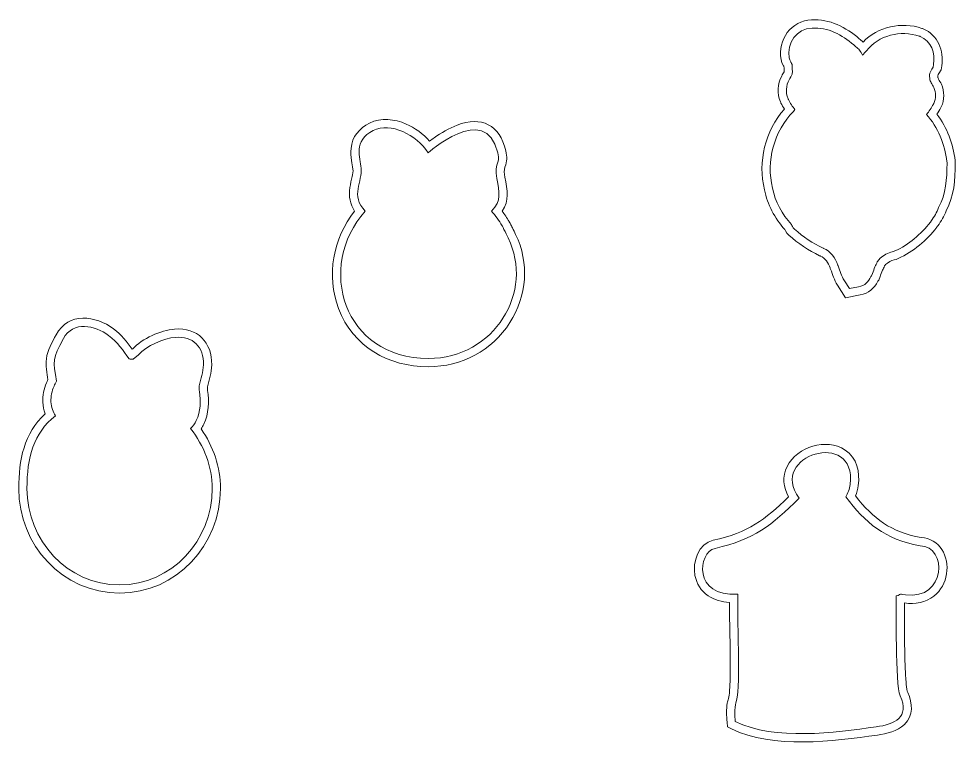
# Model space of a CAD drawing. Header units: millimetres. Extents: x -1956 to 3160, y -604 to 586.
# Drawn here: x 1615.3 to 1956.1, y -366.2 to -100.5 of the extents above; entities that cross this region are included whole.
import ezdxf

# ---------------------------------------------------------------- set-up
doc = ezdxf.new("R2010")
doc.units = ezdxf.units.MM
doc.header["$MEASUREMENT"] = 0
doc.layers.add('Katman 1', color=7, linetype='Continuous')

msp = doc.modelspace()

# ---------------------------------------------------------------- linework, layer by layer
at = {"layer": 'Katman 1', "color": 22, "lineweight": 20}
for points, knots in [([(1952.77, -170.3001), (1952.0992, -172.446), (1950.9788, -173.9969), (1949.7111, -175.8582), (1949.7111, -175.8582), (1949.5472, -176.0988), (1949.5472, -176.0988), (1949.5472, -176.0988), (1949.3664, -176.3268), (1949.3664, -176.3268), (1945.5812, -181.0993), (1940.8988, -185.2384), (1935.2681, -187.6846), (1935.2681, -187.6846), (1934.5709, -187.9874), (1934.5709, -187.9874), (1934.5709, -187.9874), (1933.8292, -188.1535), (1933.8292, -188.1535), (1932.7824, -188.3878), (1931.6275, -189.1685), (1930.7434, -189.8251), (1930.6094, -190.0119), (1930.4797, -190.2024), (1930.3479, -190.391), (1930.1185, -190.9289), (1929.8649, -191.4511), (1929.5697, -191.9555), (1929.3064, -192.7359), (1928.9954, -193.4944), (1928.6975, -194.2635), (1928.6975, -194.2635), (1928.2104, -195.5211), (1928.2104, -195.5211), (1928.2104, -195.5211), (1927.8948, -195.8932), (1927.8948, -195.8932), (1926.5289, -198.5552), (1924.5692, -200.3079), (1921.5066, -200.9241), (1921.5066, -200.9241), (1916.1755, -201.9966), (1916.1755, -201.9966), (1916.1755, -201.9966), (1913.2167, -197.434), (1913.2167, -197.434), (1911.8903, -195.3888), (1911.5884, -193.6756), (1910.6892, -191.5599), (1910.6892, -191.5599), (1910.5837, -191.3116), (1910.5837, -191.3116), (1910.5837, -191.3116), (1910.4951, -191.0567), (1910.4951, -191.0567), (1909.9196, -189.401), (1908.713, -187.4826), (1907.0283, -186.7856), (1907.0283, -186.7856), (1906.8775, -186.7231), (1906.8775, -186.7231), (1906.8775, -186.7231), (1906.7292, -186.6547), (1906.7292, -186.6547), (1902.6347, -184.7663), (1898.8389, -182.2562), (1895.5563, -179.1606), (1895.5563, -179.1606), (1894.8034, -178.4506), (1894.8034, -178.4506), (1894.8034, -178.4506), (1894.256, -177.5725), (1894.256, -177.5725), (1894.1692, -177.4332), (1894.0828, -177.2936), (1893.9968, -177.1537), (1890.4125, -173.0576), (1887.7173, -168.0712), (1886.6688, -162.7071), (1884.1002, -152.5021), (1886.9444, -141.2175), (1893.8816, -133.3449), (1893.4284, -132.6469), (1893.0193, -131.92), (1892.6546, -131.1706), (1892.6546, -131.1706), (1892.5472, -130.9498), (1892.5472, -130.9498), (1892.5472, -130.9498), (1892.4535, -130.723), (1892.4535, -130.723), (1891.158, -127.5859), (1891.4158, -124.3186), (1892.9123, -121.3067), (1893.1657, -120.7967), (1893.5126, -120.3036), (1893.7963, -119.8117), (1893.8117, -119.1834), (1893.7713, -118.5359), (1893.726, -117.9056), (1893.7051, -117.859), (1893.6844, -117.8122), (1893.664, -117.7654), (1893.6418, -117.7262), (1893.6196, -117.687), (1893.5975, -117.6478), (1893.5975, -117.6478), (1892.9723, -116.5412), (1892.9723, -116.5412), (1892.9723, -116.5412), (1892.7209, -115.2952), (1892.7209, -115.2952), (1891.2765, -108.1355), (1896.4209, -101.1364), (1903.8164, -100.8902), (1910.3303, -100.4787), (1916.3107, -103.5659), (1921.1175, -107.7269), (1921.1175, -107.7269), (1921.5072, -108.0643), (1921.5072, -108.0643), (1921.5072, -108.0643), (1921.5698, -108.1344), (1921.5698, -108.1344), (1921.9159, -108.4191), (1922.2349, -108.6896), (1922.5311, -108.9616), (1927.8566, -103.3094), (1936.6286, -101.4819), (1943.9361, -103.9698), (1943.9361, -103.9698), (1944.1837, -104.0541), (1944.1837, -104.0541), (1944.1837, -104.0541), (1944.4252, -104.1544), (1944.4252, -104.1544), (1949.7637, -106.372), (1952.0277, -112.1253), (1951.1348, -117.5994), (1951.1348, -117.5994), (1950.8927, -119.0836), (1950.8927, -119.0836), (1950.8927, -119.0836), (1950.1282, -120.3786), (1950.1282, -120.3786), (1949.9696, -120.6471), (1949.8421, -120.9361), (1949.7404, -121.2327), (1949.7482, -121.4762), (1949.7584, -121.7296), (1949.779, -121.9664), (1949.779, -121.9664), (1949.7943, -121.9894), (1949.7943, -121.9894), (1949.7943, -121.9894), (1949.9919, -122.4529), (1949.9919, -122.4529), (1950.338, -123.0689), (1950.7081, -123.6105), (1951.0074, -124.2785), (1952.207, -126.9555), (1952.2289, -129.9142), (1950.9621, -132.5728), (1950.9621, -132.5728), (1950.868, -132.7702), (1950.868, -132.7702), (1950.868, -132.7702), (1950.7633, -132.9622), (1950.7633, -132.9622), (1950.3464, -133.7265), (1949.9091, -134.473), (1949.4269, -135.1876), (1953.1459, -140.0379), (1955.2902, -146.0448), (1956.018, -152.0842), (1956.018, -152.0842), (1956.0775, -152.5779), (1956.0775, -152.5779), (1956.0775, -152.5779), (1956.0754, -153.0753), (1956.0754, -153.0753), (1956.0502, -159.0865), (1955.6911, -164.9247), (1952.77, -170.3001)], [0, 0, 0, 0, 0.01639344, 0.01639344, 0.01639344, 0.03278689, 0.03278689, 0.03278689, 0.04918033, 0.04918033, 0.04918033, 0.06557377, 0.06557377, 0.06557377, 0.08196721, 0.08196721, 0.08196721, 0.09836066, 0.09836066, 0.09836066, 0.1147541, 0.1147541, 0.1147541, 0.13114754, 0.13114754, 0.13114754, 0.14754098, 0.14754098, 0.14754098, 0.16393443, 0.16393443, 0.16393443, 0.18032787, 0.18032787, 0.18032787, 0.19672131, 0.19672131, 0.19672131, 0.21311475, 0.21311475, 0.21311475, 0.2295082, 0.2295082, 0.2295082, 0.24590164, 0.24590164, 0.24590164, 0.26229508, 0.26229508, 0.26229508, 0.27868852, 0.27868852, 0.27868852, 0.29508197, 0.29508197, 0.29508197, 0.31147541, 0.31147541, 0.31147541, 0.32786885, 0.32786885, 0.32786885, 0.3442623, 0.3442623, 0.3442623, 0.36065574, 0.36065574, 0.36065574, 0.37704918, 0.37704918, 0.37704918, 0.39344262, 0.39344262, 0.39344262, 0.40983607, 0.40983607, 0.40983607, 0.42622951, 0.42622951, 0.42622951, 0.44262295, 0.44262295, 0.44262295, 0.45901639, 0.45901639, 0.45901639, 0.47540984, 0.47540984, 0.47540984, 0.49180328, 0.49180328, 0.49180328, 0.50819672, 0.50819672, 0.50819672, 0.52459016, 0.52459016, 0.52459016, 0.54098361, 0.54098361, 0.54098361, 0.55737705, 0.55737705, 0.55737705, 0.57377049, 0.57377049, 0.57377049, 0.59016393, 0.59016393, 0.59016393, 0.60655738, 0.60655738, 0.60655738, 0.62295082, 0.62295082, 0.62295082, 0.63934426, 0.63934426, 0.63934426, 0.6557377, 0.6557377, 0.6557377, 0.67213115, 0.67213115, 0.67213115, 0.68852459, 0.68852459, 0.68852459, 0.70491803, 0.70491803, 0.70491803, 0.72131148, 0.72131148, 0.72131148, 0.73770492, 0.73770492, 0.73770492, 0.75409836, 0.75409836, 0.75409836, 0.7704918, 0.7704918, 0.7704918, 0.78688525, 0.78688525, 0.78688525, 0.80327869, 0.80327869, 0.80327869, 0.81967213, 0.81967213, 0.81967213, 0.83606557, 0.83606557, 0.83606557, 0.85245902, 0.85245902, 0.85245902, 0.86885246, 0.86885246, 0.86885246, 0.8852459, 0.8852459, 0.8852459, 0.90163934, 0.90163934, 0.90163934, 0.91803279, 0.91803279, 0.91803279, 0.93442623, 0.93442623, 0.93442623, 0.95081967, 0.95081967, 0.95081967, 0.96721311, 0.96721311, 0.96721311, 0.98360656, 0.98360656, 0.98360656, 1, 1, 1, 1]), ([(1896.4196, -175.3653), (1893.085, -171.6132), (1890.548, -167.0034), (1889.5979, -162.053), (1887.1045, -152.27), (1890.1143, -141.3701), (1897.1922, -134.1912), (1897.3777, -133.9449), (1897.5628, -133.7179), (1897.748, -133.5065), (1896.7917, -132.4064), (1895.9942, -131.1769), (1895.3522, -129.8579), (1895.3522, -129.8579), (1895.285, -129.7198), (1895.285, -129.7198), (1895.285, -129.7198), (1895.2264, -129.5779), (1895.2264, -129.5779), (1894.2575, -127.2311), (1894.4922, -124.8689), (1895.5989, -122.6416), (1895.9036, -122.0283), (1896.4707, -121.2346), (1896.7561, -120.6223), (1896.7561, -120.6223), (1896.7647, -120.5089), (1896.7647, -120.5089), (1896.8469, -119.4254), (1896.7574, -118.2612), (1896.6773, -117.1234), (1896.5635, -116.902), (1896.4571, -116.6715), (1896.3567, -116.4324), (1896.3075, -116.3457), (1896.2585, -116.259), (1896.2095, -116.1722), (1896.2095, -116.1722), (1895.8188, -115.4806), (1895.8188, -115.4806), (1895.8188, -115.4806), (1895.6617, -114.7019), (1895.6617, -114.7019), (1894.578, -109.331), (1898.4049, -104.0454), (1903.9597, -103.8872), (1909.702, -103.5073), (1914.9259, -106.3358), (1919.154, -109.9951), (1919.154, -109.9951), (1919.3974, -110.2058), (1919.3974, -110.2058), (1919.3974, -110.2058), (1919.4875, -110.3068), (1919.4875, -110.3068), (1920.6316, -111.2398), (1921.3976, -111.8469), (1922.0308, -113.2576), (1922.1067, -113.4082), (1922.1895, -113.5589), (1922.2778, -113.7097), (1922.7593, -113.1891), (1923.2558, -112.6818), (1923.7536, -112.1494), (1928.1069, -106.458), (1936.3058, -104.541), (1942.9692, -106.8097), (1942.9692, -106.8097), (1943.1237, -106.8623), (1943.1237, -106.8623), (1943.1237, -106.8623), (1943.2744, -106.9249), (1943.2744, -106.9249), (1947.3418, -108.613), (1948.8428, -113.0159), (1948.1739, -117.1165), (1948.1739, -117.1165), (1948.0226, -118.0441), (1948.0226, -118.0441), (1948.0226, -118.0441), (1947.5448, -118.8534), (1947.5448, -118.8534), (1947.1805, -119.4705), (1946.9122, -120.1451), (1946.7263, -120.8383), (1946.759, -121.6641), (1946.8066, -122.7442), (1946.9209, -123.0846), (1946.9209, -123.0846), (1947.1423, -123.4185), (1947.1423, -123.4185), (1947.1423, -123.4185), (1947.2929, -123.7717), (1947.2929, -123.7717), (1947.6192, -124.3684), (1947.9748, -124.8471), (1948.2697, -125.5053), (1949.1068, -127.3733), (1949.1443, -129.4128), (1948.2538, -131.2823), (1948.2538, -131.2823), (1948.195, -131.4057), (1948.195, -131.4057), (1948.195, -131.4057), (1948.1295, -131.5258), (1948.1295, -131.5258), (1947.3788, -132.9025), (1946.5896, -134.1683), (1945.5593, -135.2476), (1949.8677, -139.9039), (1952.2842, -146.1694), (1953.0395, -152.4431), (1953.0395, -152.4431), (1953.0767, -152.7518), (1953.0767, -152.7518), (1953.0767, -152.7518), (1953.0754, -153.0628), (1953.0754, -153.0628), (1953.0509, -158.6302), (1952.773, -164.1894), (1949.9873, -169.1329), (1949.4445, -171.0685), (1948.4046, -172.4477), (1947.2315, -174.1695), (1947.2315, -174.1695), (1947.129, -174.32), (1947.129, -174.32), (1947.129, -174.32), (1947.0159, -174.4626), (1947.0159, -174.4626), (1943.5406, -178.8414), (1939.2423, -182.6881), (1934.0727, -184.933), (1934.0727, -184.933), (1933.6372, -185.1222), (1933.6372, -185.1222), (1933.6372, -185.1222), (1933.1739, -185.2259), (1933.1739, -185.2259), (1931.5648, -185.5863), (1930.0521, -186.589), (1928.756, -187.5654), (1928.756, -187.5654), (1928.5975, -187.6848), (1928.5975, -187.6848), (1928.2549, -188.1256), (1928.0036, -188.525), (1927.7082, -188.9255), (1927.4533, -189.556), (1927.1799, -190.1371), (1926.8256, -190.6941), (1926.5619, -191.5353), (1926.2308, -192.3258), (1925.9, -193.18), (1925.9, -193.18), (1925.5955, -193.9662), (1925.5955, -193.9662), (1925.5955, -193.9662), (1925.3704, -194.2316), (1925.3704, -194.2316), (1924.4559, -196.1421), (1923.2564, -197.512), (1920.9149, -197.983), (1920.9149, -197.983), (1917.583, -198.6533), (1917.583, -198.6533), (1917.583, -198.6533), (1915.7337, -195.8017), (1915.7337, -195.8017), (1914.5243, -193.9368), (1914.267, -192.309), (1913.4502, -190.3865), (1913.4502, -190.3865), (1913.3842, -190.2312), (1913.3842, -190.2312), (1913.3842, -190.2312), (1913.3288, -190.0718), (1913.3288, -190.0718), (1912.46, -187.5705), (1910.6921, -185.0529), (1908.1754, -184.0135), (1908.1754, -184.0135), (1908.0797, -183.9739), (1908.0797, -183.9739), (1908.0797, -183.9739), (1907.9856, -183.9305), (1907.9856, -183.9305), (1904.1867, -182.174), (1900.6621, -179.852), (1897.6145, -176.978), (1897.6145, -176.978), (1897.144, -176.5343), (1897.144, -176.5343), (1897.144, -176.5343), (1896.8019, -175.9855), (1896.8019, -175.9855), (1896.6734, -175.7794), (1896.546, -175.5727), (1896.4196, -175.3653)], [0, 0, 0, 0, 0.01515152, 0.01515152, 0.01515152, 0.03030303, 0.03030303, 0.03030303, 0.04545455, 0.04545455, 0.04545455, 0.06060606, 0.06060606, 0.06060606, 0.07575758, 0.07575758, 0.07575758, 0.09090909, 0.09090909, 0.09090909, 0.10606061, 0.10606061, 0.10606061, 0.12121212, 0.12121212, 0.12121212, 0.13636364, 0.13636364, 0.13636364, 0.15151515, 0.15151515, 0.15151515, 0.16666667, 0.16666667, 0.16666667, 0.18181818, 0.18181818, 0.18181818, 0.1969697, 0.1969697, 0.1969697, 0.21212121, 0.21212121, 0.21212121, 0.22727273, 0.22727273, 0.22727273, 0.24242424, 0.24242424, 0.24242424, 0.25757576, 0.25757576, 0.25757576, 0.27272727, 0.27272727, 0.27272727, 0.28787879, 0.28787879, 0.28787879, 0.3030303, 0.3030303, 0.3030303, 0.31818182, 0.31818182, 0.31818182, 0.33333333, 0.33333333, 0.33333333, 0.34848485, 0.34848485, 0.34848485, 0.36363636, 0.36363636, 0.36363636, 0.37878788, 0.37878788, 0.37878788, 0.39393939, 0.39393939, 0.39393939, 0.40909091, 0.40909091, 0.40909091, 0.42424242, 0.42424242, 0.42424242, 0.43939394, 0.43939394, 0.43939394, 0.45454545, 0.45454545, 0.45454545, 0.46969697, 0.46969697, 0.46969697, 0.48484848, 0.48484848, 0.48484848, 0.5, 0.5, 0.5, 0.51515152, 0.51515152, 0.51515152, 0.53030303, 0.53030303, 0.53030303, 0.54545455, 0.54545455, 0.54545455, 0.56060606, 0.56060606, 0.56060606, 0.57575758, 0.57575758, 0.57575758, 0.59090909, 0.59090909, 0.59090909, 0.60606061, 0.60606061, 0.60606061, 0.62121212, 0.62121212, 0.62121212, 0.63636364, 0.63636364, 0.63636364, 0.65151515, 0.65151515, 0.65151515, 0.66666667, 0.66666667, 0.66666667, 0.68181818, 0.68181818, 0.68181818, 0.6969697, 0.6969697, 0.6969697, 0.71212121, 0.71212121, 0.71212121, 0.72727273, 0.72727273, 0.72727273, 0.74242424, 0.74242424, 0.74242424, 0.75757576, 0.75757576, 0.75757576, 0.77272727, 0.77272727, 0.77272727, 0.78787879, 0.78787879, 0.78787879, 0.8030303, 0.8030303, 0.8030303, 0.81818182, 0.81818182, 0.81818182, 0.83333333, 0.83333333, 0.83333333, 0.84848485, 0.84848485, 0.84848485, 0.86363636, 0.86363636, 0.86363636, 0.87878788, 0.87878788, 0.87878788, 0.89393939, 0.89393939, 0.89393939, 0.90909091, 0.90909091, 0.90909091, 0.92424242, 0.92424242, 0.92424242, 0.93939394, 0.93939394, 0.93939394, 0.95454545, 0.95454545, 0.95454545, 0.96969697, 0.96969697, 0.96969697, 0.98484848, 0.98484848, 0.98484848, 1, 1, 1, 1]), ([(1791.1628, -175.8073), (1791.2087, -175.7844), (1793.2182, -179.9182), (1793.3547, -180.2172), (1802.9617, -199.5797), (1788.4459, -224.0486), (1764.3317, -224.0486), (1733.2739, -224.0486), (1723.3397, -190.6061), (1741.3821, -170.4508), (1735.7609, -164.7887), (1740.4565, -159.6278), (1739.87, -154.7893), (1739.4204, -151.0806), (1736.9705, -144.8416), (1744.2961, -141.1276), (1750.5362, -137.964), (1759.9937, -142.641), (1764.2402, -149.2099), (1763.6273, -149.9052), (1785.2411, -130.0923), (1789.5755, -149.2071), (1790.628, -153.8487), (1788.1151, -152.67), (1789.2328, -158.6038), (1790.1785, -163.6248), (1791.0554, -166.6492), (1787.2813, -170.4508), (1788.7548, -172.0968), (1790.0472, -173.8974), (1791.1628, -175.8073)], [0, 0, 0, 0, 0.1, 0.1, 0.1, 0.2, 0.2, 0.2, 0.3, 0.3, 0.3, 0.4, 0.4, 0.4, 0.5, 0.5, 0.5, 0.6, 0.6, 0.6, 0.7, 0.7, 0.7, 0.8, 0.8, 0.8, 0.9, 0.9, 0.9, 1, 1, 1, 1]), ([(1793.6812, -174.1713), (1793.713, -174.2195), (1793.7436, -174.2685), (1793.7731, -174.3182), (1793.8208, -174.3985), (1793.8658, -174.4805), (1793.9099, -174.5629), (1794.003, -174.737), (1794.0927, -174.9132), (1794.1819, -175.0894), (1794.4304, -175.5802), (1794.6741, -176.0739), (1794.9169, -176.5677), (1795.3002, -177.3471), (1795.7017, -178.1378), (1796.0636, -178.9272), (1801.1808, -189.28), (1800.1712, -201.3544), (1794.0184, -211.0064), (1787.4932, -221.2426), (1776.4264, -227.0486), (1764.3317, -227.0486), (1749.7371, -227.0486), (1736.9061, -219.8124), (1731.6379, -205.8682), (1727.0961, -193.8464), (1729.6995, -180.4036), (1737.4894, -170.4312), (1735.8089, -167.9197), (1735.2711, -165.1371), (1735.7725, -161.8578), (1735.9805, -160.4974), (1736.3416, -159.1903), (1736.6305, -157.8496), (1736.8126, -157.0044), (1736.9967, -156.0161), (1736.8918, -155.1503), (1736.7676, -154.1256), (1736.5334, -153.0916), (1736.3764, -152.0667), (1736.1524, -150.6054), (1736.0354, -149.1402), (1736.182, -147.664), (1736.6101, -143.3534), (1739.1507, -140.3727), (1742.9395, -138.4518), (1747.1111, -136.3369), (1752.0509, -136.9621), (1756.21, -138.767), (1759.3953, -140.1493), (1762.4249, -142.3292), (1764.7803, -144.9854), (1765.3263, -144.5672), (1765.8817, -144.1551), (1766.463, -143.7492), (1769.0304, -141.9564), (1771.8422, -140.2986), (1774.7755, -139.1798), (1783.6148, -135.8083), (1790.3296, -138.9668), (1792.5012, -148.5437), (1793.019, -150.8271), (1792.9689, -152.2317), (1792.2135, -154.4056), (1791.7715, -155.6776), (1791.9316, -156.7247), (1792.181, -158.0485), (1793.1213, -163.0411), (1793.8359, -166.6175), (1791.1824, -170.4602), (1792.0906, -171.644), (1792.9235, -172.8852), (1793.6812, -174.1713)], [0, 0, 0, 0, 0.04166667, 0.04166667, 0.04166667, 0.08333333, 0.08333333, 0.08333333, 0.125, 0.125, 0.125, 0.16666667, 0.16666667, 0.16666667, 0.20833333, 0.20833333, 0.20833333, 0.25, 0.25, 0.25, 0.29166667, 0.29166667, 0.29166667, 0.33333333, 0.33333333, 0.33333333, 0.375, 0.375, 0.375, 0.41666667, 0.41666667, 0.41666667, 0.45833333, 0.45833333, 0.45833333, 0.5, 0.5, 0.5, 0.54166667, 0.54166667, 0.54166667, 0.58333333, 0.58333333, 0.58333333, 0.625, 0.625, 0.625, 0.66666667, 0.66666667, 0.66666667, 0.70833333, 0.70833333, 0.70833333, 0.75, 0.75, 0.75, 0.79166667, 0.79166667, 0.79166667, 0.83333333, 0.83333333, 0.83333333, 0.875, 0.875, 0.875, 0.91666667, 0.91666667, 0.91666667, 0.95833333, 0.95833333, 0.95833333, 1, 1, 1, 1]), ([(1624.8736, -244.1214), (1624.3724, -242.8044), (1624.0958, -241.4186), (1624.0037, -239.9587), (1623.8476, -237.4863), (1624.3855, -235.1508), (1625.3771, -232.8965), (1625.5346, -232.5385), (1625.712, -232.1937), (1625.8911, -231.8498), (1625.4532, -229.3383), (1624.9857, -226.6419), (1625.3304, -224.1531), (1625.7511, -221.1156), (1627.4186, -218.0768), (1628.8556, -215.4077), (1633.3393, -207.08), (1643.2073, -208.4318), (1649.7481, -213.2617), (1652.6952, -215.4379), (1654.6034, -217.9185), (1656.589, -220.702), (1656.589, -220.702), (1656.742, -220.5738), (1656.742, -220.5738), (1660.1461, -216.8578), (1667.027, -213.699), (1671.9957, -213.3863), (1680.2224, -212.6016), (1685.7484, -218.2786), (1685.4757, -226.414), (1685.3778, -229.3353), (1684.6541, -231.6446), (1683.9099, -234.3647), (1683.9162, -234.7951), (1683.9415, -235.2165), (1684.0005, -235.6509), (1684.5589, -239.7629), (1684.4327, -244.1447), (1682.5766, -247.9366), (1682.2896, -248.5229), (1681.9651, -249.0875), (1681.6032, -249.626), (1686.0823, -255.9861), (1688.6564, -263.5562), (1688.6564, -271.3908), (1688.6564, -291.8174), (1672.7506, -309.3908), (1651.9571, -309.3908), (1631.1636, -309.3908), (1615.2578, -291.8174), (1615.2578, -271.3908), (1615.2578, -260.8616), (1617.1889, -251.316), (1624.8736, -244.1214)], [0, 0, 0, 0, 0.05555556, 0.05555556, 0.05555556, 0.11111111, 0.11111111, 0.11111111, 0.16666667, 0.16666667, 0.16666667, 0.22222222, 0.22222222, 0.22222222, 0.27777778, 0.27777778, 0.27777778, 0.33333333, 0.33333333, 0.33333333, 0.38888889, 0.38888889, 0.38888889, 0.44444444, 0.44444444, 0.44444444, 0.5, 0.5, 0.5, 0.55555556, 0.55555556, 0.55555556, 0.61111111, 0.61111111, 0.61111111, 0.66666667, 0.66666667, 0.66666667, 0.72222222, 0.72222222, 0.72222222, 0.77777778, 0.77777778, 0.77777778, 0.83333333, 0.83333333, 0.83333333, 0.88888889, 0.88888889, 0.88888889, 0.94444444, 0.94444444, 0.94444444, 1, 1, 1, 1]), ([(1680.9088, -233.9682), (1680.9035, -234.6759), (1680.9263, -235.3071), (1681.0278, -236.0546), (1681.5023, -239.5486), (1681.4624, -243.3893), (1679.8821, -246.6176), (1679.321, -247.7639), (1678.6157, -248.7378), (1677.7952, -249.5475), (1682.7204, -255.7146), (1685.6564, -263.3783), (1685.6564, -271.3908), (1685.6564, -290.1894), (1671.0653, -306.3908), (1651.9571, -306.3908), (1632.8489, -306.3908), (1618.2578, -290.1894), (1618.2578, -271.3908), (1618.2578, -260.0158), (1620.619, -251.2168), (1628.5965, -244.8687), (1627.6971, -243.4731), (1627.1293, -241.8542), (1626.9977, -239.7697), (1626.8721, -237.779), (1627.3271, -235.9144), (1628.1232, -234.1045), (1628.3779, -233.5256), (1628.732, -232.9107), (1629.0172, -232.3227), (1627.766, -224.9319), (1627.5346, -224.1897), (1631.4971, -216.8299), (1635.0697, -210.1944), (1642.9935, -212.0032), (1647.966, -215.675), (1651.2934, -218.132), (1653.1953, -221.1083), (1655.4172, -224.2364), (1655.9313, -224.2284), (1656.423, -224.2666), (1656.9023, -224.3537), (1656.9023, -224.3537), (1658.8308, -222.7375), (1658.8308, -222.7375), (1661.7061, -219.4753), (1668.0713, -216.6205), (1672.2318, -216.3775), (1678.7177, -215.7353), (1682.6901, -219.9663), (1682.4774, -226.3135), (1682.3812, -229.1832), (1681.6213, -231.3274), (1680.9088, -233.9682)], [0, 0, 0, 0, 0.05555556, 0.05555556, 0.05555556, 0.11111111, 0.11111111, 0.11111111, 0.16666667, 0.16666667, 0.16666667, 0.22222222, 0.22222222, 0.22222222, 0.27777778, 0.27777778, 0.27777778, 0.33333333, 0.33333333, 0.33333333, 0.38888889, 0.38888889, 0.38888889, 0.44444444, 0.44444444, 0.44444444, 0.5, 0.5, 0.5, 0.55555556, 0.55555556, 0.55555556, 0.61111111, 0.61111111, 0.61111111, 0.66666667, 0.66666667, 0.66666667, 0.72222222, 0.72222222, 0.72222222, 0.77777778, 0.77777778, 0.77777778, 0.83333333, 0.83333333, 0.83333333, 0.88888889, 0.88888889, 0.88888889, 0.94444444, 0.94444444, 0.94444444, 1, 1, 1, 1]), ([(1943.2941, -292.1399), (1953.3296, -292.4006), (1952.7709, -311.9977), (1937.9883, -310.0035), (1934.8758, -309.5836), (1936.7836, -309.8337), (1934.6022, -310.4366), (1934.71, -314.4792), (1934.1672, -342.5831), (1936.0251, -346.7408), (1939.5445, -354.6166), (1933.9934, -357.1002), (1927.3121, -358.0346), (1912.2693, -360.1385), (1890.4357, -363.164), (1876.0167, -356.068), (1875.5012, -348.5422), (1876.3308, -351.0923), (1876.9536, -345.3995), (1877.6205, -333.5408), (1876.7525, -321.6448), (1876.9368, -309.7661), (1860.5166, -310.9393), (1862.3991, -294.5182), (1868.6685, -293.1011), (1882.9461, -289.8733), (1889.1856, -284.8002), (1899.253, -274.7941), (1887.5268, -259.3334), (1920.3624, -249.3856), (1917.8117, -269.8722), (1917.6031, -271.5478), (1916.9987, -273.1126), (1916.2056, -274.32), (1923.2951, -283.7748), (1930.3387, -289.8512), (1943.2941, -292.1399)], [0, 0, 0, 0, 0.08333333, 0.08333333, 0.08333333, 0.16666667, 0.16666667, 0.16666667, 0.25, 0.25, 0.25, 0.33333333, 0.33333333, 0.33333333, 0.41666667, 0.41666667, 0.41666667, 0.5, 0.5, 0.5, 0.58333333, 0.58333333, 0.58333333, 0.66666667, 0.66666667, 0.66666667, 0.75, 0.75, 0.75, 0.83333333, 0.83333333, 0.83333333, 0.91666667, 0.91666667, 0.91666667, 1, 1, 1, 1]), ([(1943.6164, -289.15), (1950.442, -289.4797), (1953.8945, -296.1044), (1952.9119, -302.3813), (1952.4177, -305.5379), (1950.847, -308.4503), (1948.3255, -310.4437), (1945.2632, -312.8646), (1941.4269, -313.4858), (1937.6313, -312.9825), (1937.631, -314.3865), (1937.6117, -315.7949), (1937.6088, -317.1876), (1937.6011, -320.9203), (1937.6055, -324.6533), (1937.6555, -328.3857), (1937.7052, -332.1001), (1937.7842, -335.839), (1938.0188, -339.5465), (1938.0983, -340.8041), (1938.3023, -344.4104), (1938.7651, -345.5192), (1940.5425, -349.4967), (1940.9434, -353.898), (1937.578, -357.1485), (1935.0442, -359.5959), (1931.1157, -360.5318), (1927.7276, -361.0057), (1911.5906, -363.2626), (1889.7704, -366.1802), (1874.692, -358.7597), (1874.692, -358.7597), (1873.1418, -357.9968), (1873.1418, -357.9968), (1873.1418, -357.9968), (1873.0237, -356.273), (1873.0237, -356.273), (1872.8769, -354.1301), (1872.6663, -351.5253), (1873.1269, -349.4085), (1873.2495, -348.8451), (1873.4193, -348.2944), (1873.5494, -347.7328), (1873.7456, -346.8857), (1873.8669, -346.0151), (1873.9628, -345.1512), (1874.5625, -334.3749), (1873.8922, -323.571), (1873.9115, -312.7819), (1871.1567, -312.61), (1868.4339, -311.9056), (1866.1382, -310.3298), (1863.5951, -308.5842), (1861.9317, -305.9955), (1861.3484, -302.9736), (1860.3986, -298.0523), (1862.6106, -291.3949), (1868.007, -290.1749), (1880.7382, -287.2969), (1886.7466, -282.8331), (1895.4087, -274.3718), (1893.5277, -270.9303), (1893.0055, -267.0418), (1894.8797, -263.283), (1896.7085, -259.6152), (1900.3893, -257.0903), (1904.2577, -255.9711), (1908.133, -254.8499), (1912.589, -255.0308), (1916.0138, -257.3353), (1920.3476, -260.2515), (1921.3995, -265.3374), (1920.7887, -270.2429), (1920.6287, -271.5281), (1920.2796, -272.8179), (1919.7573, -274.0241), (1926.2724, -282.3443), (1932.64, -287.1667), (1943.6164, -289.15)], [0, 0, 0, 0, 0.03846154, 0.03846154, 0.03846154, 0.07692308, 0.07692308, 0.07692308, 0.11538462, 0.11538462, 0.11538462, 0.15384615, 0.15384615, 0.15384615, 0.19230769, 0.19230769, 0.19230769, 0.23076923, 0.23076923, 0.23076923, 0.26923077, 0.26923077, 0.26923077, 0.30769231, 0.30769231, 0.30769231, 0.34615385, 0.34615385, 0.34615385, 0.38461538, 0.38461538, 0.38461538, 0.42307692, 0.42307692, 0.42307692, 0.46153846, 0.46153846, 0.46153846, 0.5, 0.5, 0.5, 0.53846154, 0.53846154, 0.53846154, 0.57692308, 0.57692308, 0.57692308, 0.61538462, 0.61538462, 0.61538462, 0.65384615, 0.65384615, 0.65384615, 0.69230769, 0.69230769, 0.69230769, 0.73076923, 0.73076923, 0.73076923, 0.76923077, 0.76923077, 0.76923077, 0.80769231, 0.80769231, 0.80769231, 0.84615385, 0.84615385, 0.84615385, 0.88461538, 0.88461538, 0.88461538, 0.92307692, 0.92307692, 0.92307692, 0.96153846, 0.96153846, 0.96153846, 1, 1, 1, 1])]:
    msp.add_open_spline(points, degree=3, knots=knots, dxfattribs=at)

doc.saveas('drawing.dxf')
